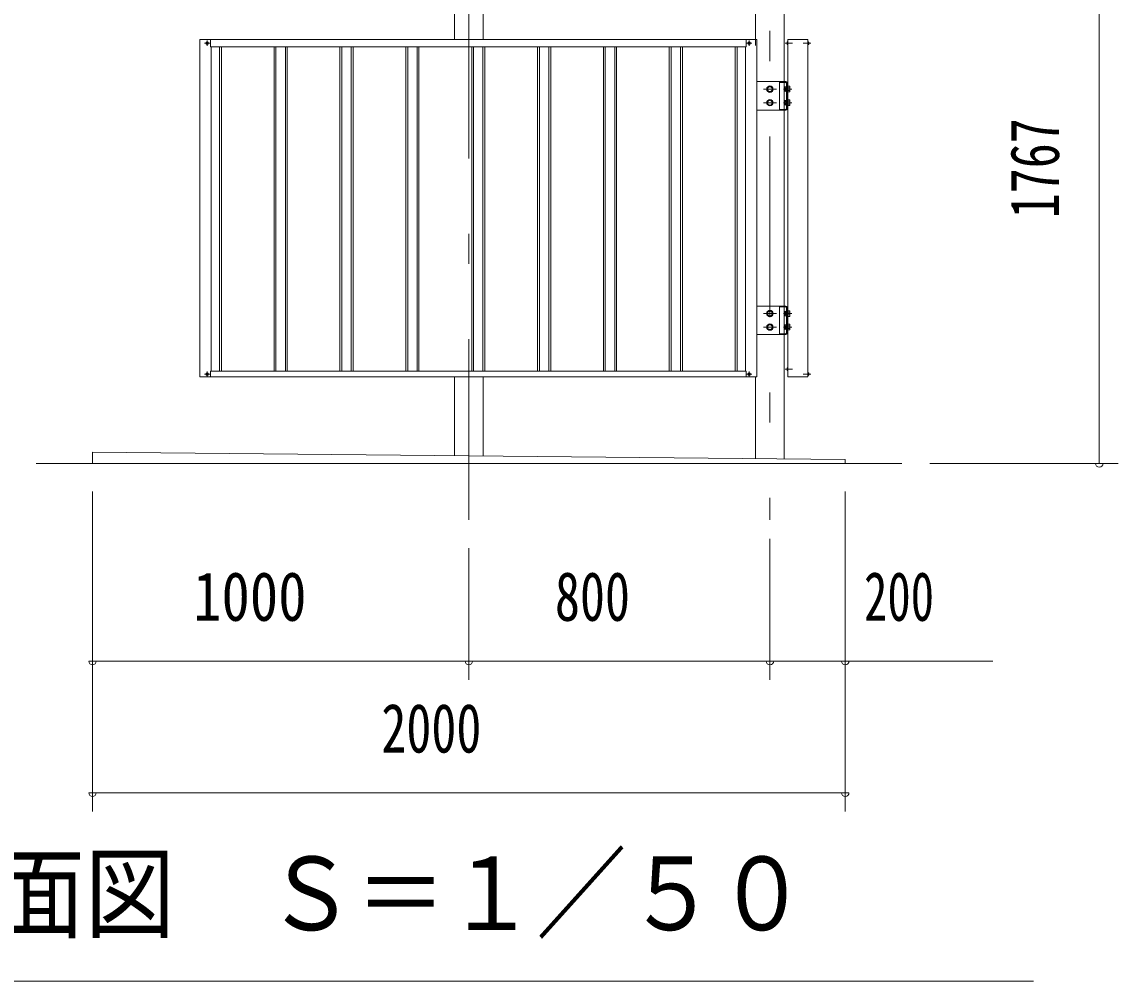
# Model space of a CAD drawing. Units: millimetres, scale not verified. Extents: x -23352 to 23352, y -10500 to 10500.
# Drawn here: x 6063 to 8976, y 420 to 2967 of the extents above; entities that cross this region are included whole.
import ezdxf
from ezdxf.enums import TextEntityAlignment as Align

# ---------------------------------------------------------------- set-up
doc = ezdxf.new("R2010")
doc.units = ezdxf.units.MM
doc.header["$LTSCALE"] = 40
doc.linetypes.add('USER3', pattern=[24, 12, -5, 2, -5])
for name, color, linetype, lineweight in [('0-2_1-0BOLD', 7, 'Continuous', 18), ('0-3_1-2CENTER', 3, 'USER3', 18), ('0-4_1-4THIN', 4, 'Continuous', 18), ('0-5_1-5DIM', 3, 'Continuous', 18)]:
    doc.layers.add(name, color=color, linetype=linetype, lineweight=lineweight)
doc.styles.add('ＭＳ ゴシック', font='')
doc.styles.get('ＭＳ ゴシック').set_extended_font_data('MS Gothic')

msp = doc.modelspace()

# ---------------------------------------------------------------- linework, layer by layer
at = {"layer": '0-2_1-0BOLD'}
for p, q in [((8012.57, 3590.64), (8012.57, 2904.67)), ((8088.87, 3569.41), (8088.87, 1806.29)), ((7288.87, 2920.67), (7288.87, 3294.67)), ((7212.57, 3186.52), (7212.57, 2920.67)), ((6535.72, 2920.67), (6535.72, 2024.67)), ((8015.72, 2920.67), (6535.72, 2920.67)), ((6564.12, 2900.67), (6564.12, 2920.67)), ((7987.32, 2900.67), (7987.32, 2920.67)), ((8015.72, 2920.67), (8015.72, 2024.67)), ((8098.37, 2914.17), (8097.25, 2914.07)), ((8098.37, 2920.67), (8151.37, 2920.67)), ((8098.37, 2797.17), (8098.37, 2920.67)), ((8151.37, 2914.17), (8152.49, 2914.07)), ((6555.05, 2910.88), (6554.46, 2911.49)), ((6555.05, 2910.46), (6554.46, 2909.85)), ((6555.51, 2911.34), (6554.9, 2911.93)), ((6555.51, 2910.01), (6554.9, 2909.42)), ((6555.93, 2911.34), (6556.54, 2911.93)), ((6555.93, 2910.01), (6556.54, 2909.42)), ((6556.39, 2910.88), (6556.98, 2911.49)), ((6556.39, 2910.46), (6556.98, 2909.85)), ((7987.32, 2900.67), (6564.12, 2900.67)), ((6565.72, 2900.67), (6565.72, 2039.67)), ((7985.72, 2900.67), (7985.72, 2039.67)), ((7995.05, 2910.88), (7994.46, 2911.49)), ((7995.05, 2910.46), (7994.46, 2909.85)), ((7995.51, 2911.34), (7994.9, 2911.93)), ((7995.51, 2910.01), (7994.9, 2909.42)), ((7995.93, 2911.34), (7996.54, 2911.93)), ((7995.93, 2910.01), (7996.54, 2909.42)), ((7996.39, 2910.88), (7996.98, 2911.49)), ((7996.39, 2910.46), (7996.98, 2909.85)), ((8098.37, 2907.17), (8097.25, 2907.27)), ((8098.08, 2907.17), (8098.37, 2907.17)), ((8151.37, 2907.17), (8152.49, 2907.27)), ((8151.66, 2907.17), (8151.37, 2907.17)), ((8075.72, 2808.67), (8015.72, 2808.67)), ((8044.22, 2792.42), (8050.72, 2796.18)), ((8050.72, 2796.18), (8057.22, 2792.42)), ((8075.72, 2808.67), (8075.72, 2732.67)), ((8092.87, 2808.67), (8076.87, 2808.67)), ((8076.87, 2806.37), (8076.87, 2808.67)), ((8092.87, 2806.37), (8076.87, 2806.37)), ((8094.57, 2804.67), (8094.57, 2736.67)), ((8096.87, 2804.67), (8096.87, 2736.67)), ((8098.47, 2797.17), (8096.87, 2797.17)), ((8098.47, 2780.17), (8098.47, 2797.17)), ((8103.27, 2796.18), (8098.47, 2796.18)), ((8103.97, 2794.97), (8103.27, 2796.18)), ((8057.22, 2792.42), (8057.22, 2784.92)), ((8088.97, 2793.57), (8089.48, 2794.45)), ((8088.97, 2783.77), (8088.97, 2793.57)), ((8089.48, 2794.45), (8092.97, 2794.45)), ((8089.48, 2791.56), (8092.97, 2791.56)), ((8089.48, 2785.79), (8092.97, 2785.79)), ((8092.97, 2782.42), (8094.57, 2782.42)), ((8098.47, 2780.17), (8096.87, 2780.17)), ((8098.37, 2761.17), (8098.37, 2780.17)), ((8103.27, 2792.42), (8098.47, 2792.42)), ((8103.27, 2784.92), (8098.47, 2784.92)), ((8103.27, 2781.17), (8098.47, 2781.17)), ((8103.97, 2782.37), (8103.27, 2781.17)), ((8103.97, 2782.37), (8103.97, 2794.97)), ((8044.22, 2756.42), (8050.72, 2760.18)), ((8050.72, 2760.18), (8057.22, 2756.42)), ((8057.22, 2756.42), (8057.22, 2748.92)), ((8088.97, 2757.57), (8088.97, 2747.77)), ((8088.97, 2747.77), (8089.48, 2746.9)), ((8089.48, 2755.56), (8092.97, 2755.56)), ((8089.48, 2749.78), (8092.97, 2749.78)), ((8089.48, 2746.9), (8092.97, 2746.9)), ((8092.97, 2758.92), (8094.57, 2758.92)), ((8098.47, 2761.17), (8096.87, 2761.17)), ((8098.47, 2744.17), (8096.87, 2744.17)), ((8098.37, 2024.67), (8098.37, 2744.17)), ((8098.47, 2744.17), (8098.47, 2761.17)), ((8103.27, 2760.18), (8098.47, 2760.18)), ((8103.27, 2756.42), (8098.47, 2756.42)), ((8103.27, 2748.92), (8098.47, 2748.92)), ((8103.27, 2745.17), (8098.47, 2745.17)), ((8103.97, 2758.97), (8103.27, 2760.18)), ((8103.97, 2746.37), (8103.27, 2745.17)), ((8103.97, 2746.37), (8103.97, 2758.97)), ((8075.72, 2732.67), (8015.72, 2732.67)), ((8076.87, 2732.67), (8076.87, 2734.97)), ((8092.87, 2734.97), (8076.87, 2734.97)), ((8092.87, 2732.67), (8076.87, 2732.67)), ((8075.72, 2212.67), (8015.72, 2212.67)), ((8044.22, 2196.42), (8050.72, 2200.18)), ((8050.72, 2200.18), (8057.22, 2196.42)), ((8057.22, 2196.42), (8057.22, 2188.92)), ((8075.72, 2212.67), (8075.72, 2136.67)), ((8092.87, 2212.67), (8076.87, 2212.67)), ((8076.87, 2210.37), (8076.87, 2212.67)), ((8092.87, 2210.37), (8076.87, 2210.37)), ((8088.97, 2197.57), (8089.48, 2198.45)), ((8088.97, 2187.77), (8088.97, 2197.57)), ((8089.48, 2198.45), (8092.97, 2198.45)), ((8089.48, 2195.56), (8092.97, 2195.56)), ((8089.48, 2189.79), (8092.97, 2189.79)), ((8092.97, 2186.42), (8094.57, 2186.42)), ((8094.57, 2208.67), (8094.57, 2140.67)), ((8096.87, 2208.67), (8096.87, 2140.67)), ((8098.47, 2201.17), (8096.87, 2201.17)), ((8098.47, 2184.17), (8098.47, 2201.17)), ((8103.27, 2200.18), (8098.47, 2200.18)), ((8103.27, 2196.42), (8098.47, 2196.42)), ((8103.27, 2188.92), (8098.47, 2188.92)), ((8103.27, 2185.17), (8098.47, 2185.17)), ((8103.97, 2198.97), (8103.27, 2200.18)), ((8103.97, 2186.37), (8103.27, 2185.17)), ((8103.97, 2186.37), (8103.97, 2198.97)), ((8044.22, 2160.42), (8050.72, 2164.18)), ((8050.72, 2164.18), (8057.22, 2160.42)), ((8057.22, 2160.42), (8057.22, 2152.92)), ((8088.97, 2161.57), (8088.97, 2151.77)), ((8089.48, 2159.56), (8092.97, 2159.56)), ((8092.97, 2162.92), (8094.57, 2162.92)), ((8098.47, 2184.17), (8096.87, 2184.17)), ((8098.47, 2165.17), (8096.87, 2165.17)), ((8098.47, 2148.17), (8098.47, 2165.17)), ((8103.27, 2164.18), (8098.47, 2164.18)), ((8103.27, 2160.42), (8098.47, 2160.42)), ((8103.97, 2162.97), (8103.27, 2164.18)), ((8103.97, 2150.37), (8103.97, 2162.97)), ((8075.72, 2136.67), (8015.72, 2136.67)), ((8076.87, 2136.67), (8076.87, 2138.97)), ((8092.87, 2138.97), (8076.87, 2138.97)), ((8092.87, 2136.67), (8076.87, 2136.67)), ((8088.97, 2151.77), (8089.48, 2150.9)), ((8089.48, 2153.78), (8092.97, 2153.78)), ((8089.48, 2150.9), (8092.97, 2150.9)), ((8098.47, 2148.17), (8096.87, 2148.17)), ((8103.27, 2152.92), (8098.47, 2152.92)), ((8103.27, 2149.17), (8098.47, 2149.17)), ((8103.97, 2150.37), (8103.27, 2149.17)), ((7987.32, 2039.67), (7987.32, 2024.67)), ((8098.37, 2048.17), (8097.25, 2048.07)), ((8098.37, 2041.17), (8097.25, 2041.27)), ((8098.08, 2041.17), (8098.37, 2041.17)), ((8015.72, 2024.67), (6535.72, 2024.67)), ((6555.05, 2031.88), (6554.46, 2032.49)), ((6555.05, 2031.46), (6554.46, 2030.85)), ((6555.51, 2032.34), (6554.9, 2032.93)), ((6555.51, 2031.01), (6554.9, 2030.42)), ((6555.93, 2032.34), (6556.54, 2032.93)), ((6555.93, 2031.01), (6556.54, 2030.42)), ((6556.39, 2031.88), (6556.98, 2032.49)), ((6556.39, 2031.46), (6556.98, 2030.85)), ((7212.57, 2024.67), (7212.57, 1815.05)), ((7288.87, 1814.29), (7288.87, 2024.67)), ((7995.05, 2031.88), (7994.46, 2032.49)), ((7995.05, 2031.46), (7994.46, 2030.85)), ((7995.51, 2032.34), (7994.9, 2032.93)), ((7995.51, 2031.01), (7994.9, 2030.42)), ((7995.93, 2032.34), (7996.54, 2032.93)), ((7995.93, 2031.01), (7996.54, 2030.42)), ((7996.39, 2031.88), (7996.98, 2032.49)), ((7996.39, 2031.46), (7996.98, 2030.85)), ((8012.57, 2024.67), (8012.57, 1807.05)), ((8151.37, 2035.17), (8152.49, 2035.07)), ((8151.37, 2028.17), (8152.49, 2028.27)), ((8151.66, 2028.17), (8151.37, 2028.17)), ((6100.72, 1794.67), (8400.72, 1794.67)), ((8250.72, 1794.67), (8250.72, 1804.67))]:
    msp.add_line(p, q, dxfattribs=at)
for points in [[(8151.37, 2920.67), (8151.37, 2024.67), (8098.37, 2024.67)], [(8044.22, 2792.42), (8044.22, 2784.92), (8050.72, 2781.17), (8057.22, 2784.92)], [(8088.97, 2783.77), (8089.48, 2782.9), (8092.97, 2782.9)], [(8092.97, 2782.42), (8092.97, 2794.92), (8094.57, 2794.92)], [(8044.22, 2756.42), (8044.22, 2748.92), (8050.72, 2745.17), (8057.22, 2748.92)], [(8088.97, 2757.57), (8089.48, 2758.45), (8092.97, 2758.45)], [(8092.97, 2758.92), (8092.97, 2746.42), (8094.57, 2746.42)], [(8044.22, 2196.42), (8044.22, 2188.92), (8050.72, 2185.17), (8057.22, 2188.92)], [(8088.97, 2187.77), (8089.48, 2186.9), (8092.97, 2186.9)], [(8092.97, 2186.42), (8092.97, 2198.92), (8094.57, 2198.92)], [(8044.22, 2160.42), (8044.22, 2152.92), (8050.72, 2149.17), (8057.22, 2152.92)], [(8088.97, 2161.57), (8089.48, 2162.45), (8092.97, 2162.45)], [(8092.97, 2162.92), (8092.97, 2150.42), (8094.57, 2150.42)], [(7987.32, 2039.67), (6564.12, 2039.67), (6564.12, 2024.67)], [(8250.72, 1804.67), (6250.72, 1824.67), (6250.72, 1794.67)]]:
    msp.add_lwpolyline(points, dxfattribs=at)
for centre, radius in [((6555.72, 2910.67), 3.54), ((7995.72, 2910.67), 3.54), ((8050.72, 2788.67), 8.5), ((8050.72, 2788.67), 6.3), ((8050.72, 2752.67), 8.5), ((8050.72, 2752.67), 6.3), ((8050.72, 2192.67), 8.5), ((8050.72, 2192.67), 6.3), ((8050.72, 2156.67), 8.5), ((8050.72, 2156.67), 6.3), ((6555.72, 2031.67), 3.54), ((7995.72, 2031.67), 3.54)]:
    msp.add_circle(centre, radius, dxfattribs=at)
for centre, radius, start, end in [((8104.77, 2910.67), 9, 164.11915, 195.88085), ((8097.36, 2912.78), 1.3, 95, 164.11915), ((8152.38, 2912.78), 1.3, 15.88085, 85), ((8144.97, 2910.67), 9, 344.11915, 15.88085), ((6555.72, 2910.67), 1.5, 123.11206, 146.88794), ((6555.72, 2910.67), 1.5, 213.11206, 236.88794), ((6554.84, 2910.67), 0.3, 315.99959, 44.00041), ((6555.72, 2911.55), 0.3, 225.99959, 314.00041), ((6555.72, 2909.79), 0.3, 45.99959, 134.00041), ((6556.6, 2910.67), 0.3, 135.99959, 224.00041), ((6555.72, 2910.67), 1.5, 33.11206, 56.88794), ((6555.72, 2910.67), 1.5, 303.11206, 326.88794), ((7995.72, 2910.67), 1.5, 123.11206, 146.88794), ((7995.72, 2910.67), 1.5, 213.11206, 236.88794), ((7994.84, 2910.67), 0.3, 315.99959, 44.00041), ((7995.72, 2911.55), 0.3, 225.99959, 314.00041), ((7995.72, 2909.79), 0.3, 45.99959, 134.00041), ((7996.6, 2910.67), 0.3, 135.99959, 224.00041), ((7995.72, 2910.67), 1.5, 33.11206, 56.88794), ((7995.72, 2910.67), 1.5, 303.11206, 326.88794), ((8097.36, 2908.56), 1.3, 195.88085, 265), ((8152.38, 2908.56), 1.3, 275, 344.11915), ((8092.87, 2804.67), 4, 0, 90), ((8092.87, 2804.67), 1.7, 0, 90), ((8091.29, 2793), 2.32, 180, 218.54623), ((8097.48, 2788.67), 8.51, 160.17089, 199.83133), ((8091.29, 2784.34), 2.32, 141.46857, 180), ((8101.09, 2794.3), 2.88, 319.27318, 360), ((8093.51, 2788.67), 10.46, 338.97459, 21.02541), ((8101.09, 2783.04), 2.88, 0, 40.72682), ((8091.29, 2757), 2.32, 180, 218.53143), ((8097.48, 2752.67), 8.51, 160.16867, 199.82911), ((8091.29, 2748.34), 2.32, 141.45377, 180), ((8101.09, 2758.3), 2.88, 319.27318, 360), ((8093.51, 2752.67), 10.46, 338.97459, 21.02541), ((8101.09, 2747.04), 2.88, 0, 40.72682), ((8092.87, 2736.67), 4, 270, 0), ((8092.87, 2736.67), 1.7, 270, 0), ((8091.29, 2197), 2.32, 180, 218.54623), ((8097.48, 2192.67), 8.51, 160.17089, 199.83133), ((8091.29, 2188.34), 2.32, 141.46857, 180), ((8092.87, 2208.67), 4, 0, 90), ((8092.87, 2208.67), 1.7, 0, 90), ((8101.09, 2198.3), 2.88, 319.27318, 360), ((8093.51, 2192.67), 10.46, 338.97459, 21.02541), ((8101.09, 2187.04), 2.88, 0, 40.72682), ((8091.29, 2161), 2.32, 180, 218.53143), ((8097.48, 2156.67), 8.51, 160.16867, 199.82911), ((8101.09, 2162.3), 2.88, 319.27318, 360), ((8093.51, 2156.67), 10.46, 338.97459, 21.02541), ((8091.29, 2152.34), 2.32, 141.45377, 180), ((8092.87, 2140.67), 4, 270, 0), ((8092.87, 2140.67), 1.7, 270, 0), ((8101.09, 2151.04), 2.88, 0, 40.72682), ((8104.77, 2044.67), 9, 164.11915, 195.88085), ((8097.36, 2046.78), 1.3, 95, 164.11915), ((8097.36, 2042.56), 1.3, 195.88085, 265), ((6555.72, 2031.67), 1.5, 123.11206, 146.88794), ((6555.72, 2031.67), 1.5, 213.11206, 236.88794), ((6554.84, 2031.67), 0.3, 315.99959, 44.00041), ((6555.72, 2032.55), 0.3, 225.99959, 314.00041), ((6555.72, 2030.79), 0.3, 45.99959, 134.00041), ((6556.6, 2031.67), 0.3, 135.99959, 224.00041), ((6555.72, 2031.67), 1.5, 33.11206, 56.88794), ((6555.72, 2031.67), 1.5, 303.11206, 326.88794), ((7995.72, 2031.67), 1.5, 123.11206, 146.88794), ((7995.72, 2031.67), 1.5, 213.11206, 236.88794), ((7994.84, 2031.67), 0.3, 315.99959, 44.00041), ((7995.72, 2032.55), 0.3, 225.99959, 314.00041), ((7995.72, 2030.79), 0.3, 45.99959, 134.00041), ((7996.6, 2031.67), 0.3, 135.99959, 224.00041), ((7995.72, 2031.67), 1.5, 33.11206, 56.88794), ((7995.72, 2031.67), 1.5, 303.11206, 326.88794), ((8152.38, 2033.78), 1.3, 15.88085, 85), ((8152.38, 2029.56), 1.3, 275, 344.11915), ((8144.97, 2031.67), 9, 344.11915, 15.88085)]:
    msp.add_arc(centre, radius, start, end, dxfattribs=at)
at = {"layer": '0-3_1-2CENTER'}
for p, q in [((7250.72, 1644.67), (7250.72, 3957.67)), ((8050.72, 3623.19), (8050.72, 1644.67)), ((6555.72, 2917.75), (6555.72, 2903.59)), ((7995.72, 2917.75), (7995.72, 2903.59)), ((6548.64, 2910.67), (6562.8, 2910.67)), ((7988.64, 2910.67), (8002.8, 2910.67)), ((8090.77, 2910.67), (8110.37, 2910.67)), ((8158.97, 2910.67), (8139.37, 2910.67)), ((8067.72, 2788.67), (8033.72, 2788.67)), ((8086.71, 2788.67), (8108.88, 2788.67)), ((8067.72, 2752.67), (8033.72, 2752.67)), ((8086.71, 2752.67), (8108.88, 2752.67)), ((8067.72, 2192.67), (8033.72, 2192.67)), ((8086.71, 2192.67), (8108.88, 2192.67)), ((8067.72, 2156.67), (8033.72, 2156.67)), ((8086.71, 2156.67), (8108.88, 2156.67)), ((6555.72, 2038.75), (6555.72, 2024.59)), ((7995.72, 2038.75), (7995.72, 2024.59)), ((8090.77, 2044.67), (8110.37, 2044.67)), ((6548.64, 2031.67), (6562.8, 2031.67)), ((7988.64, 2031.67), (8002.8, 2031.67)), ((8158.97, 2031.67), (8139.37, 2031.67))]:
    msp.add_line(p, q, dxfattribs=at)
at = {"layer": '0-4_1-4THIN'}
for p, q in [((6588.22, 2900.67), (6588.22, 2039.67)), ((6593.22, 2900.67), (6593.22, 2039.67)), ((6733.22, 2900.67), (6733.22, 2039.67)), ((6738.22, 2900.67), (6738.22, 2039.67)), ((6763.22, 2900.67), (6763.22, 2039.67)), ((6768.22, 2900.67), (6768.22, 2039.67)), ((6908.22, 2900.67), (6908.22, 2039.67)), ((6913.22, 2900.67), (6913.22, 2039.67)), ((6938.22, 2900.67), (6938.22, 2039.67)), ((6943.22, 2900.67), (6943.22, 2039.67)), ((7083.22, 2900.67), (7083.22, 2039.67)), ((7088.22, 2900.67), (7088.22, 2039.67)), ((7113.22, 2900.67), (7113.22, 2039.67)), ((7118.22, 2900.67), (7118.22, 2039.67)), ((7258.22, 2900.67), (7258.22, 2039.67)), ((7263.22, 2900.67), (7263.22, 2039.67)), ((7288.22, 2900.67), (7288.22, 2039.67)), ((7293.22, 2900.67), (7293.22, 2039.67)), ((7433.22, 2900.67), (7433.22, 2039.67)), ((7438.22, 2900.67), (7438.22, 2039.67)), ((7463.22, 2900.67), (7463.22, 2039.67)), ((7468.22, 2900.67), (7468.22, 2039.67)), ((7608.22, 2900.67), (7608.22, 2039.67)), ((7613.22, 2900.67), (7613.22, 2039.67)), ((7638.22, 2900.67), (7638.22, 2039.67)), ((7643.22, 2900.67), (7643.22, 2039.67)), ((7783.22, 2900.67), (7783.22, 2039.67)), ((7788.22, 2900.67), (7788.22, 2039.67)), ((7813.22, 2900.67), (7813.22, 2039.67)), ((7818.22, 2900.67), (7818.22, 2039.67)), ((7958.22, 2900.67), (7958.22, 2039.67)), ((7963.22, 2900.67), (7963.22, 2039.67))]:
    msp.add_line(p, q, dxfattribs=at)
at = {"layer": '0-5_1-5DIM'}
for p, q in [((8925.71, 1794.67), (8925.71, 3561.67)), ((8975.72, 1794.67), (8475.72, 1794.67)), ((8935.71, 1794.67), (8915.71, 1794.67)), ((6250.72, 1719.67), (6250.72, 869.67)), ((8250.72, 869.67), (8250.72, 1719.67)), ((8050.72, 1219.67), (8050.72, 1594.67)), ((7250.72, 1219.67), (7250.72, 1569.67)), ((6260.72, 1269.67), (6240.72, 1269.67)), ((8643.22, 1269.67), (6250.72, 1269.67)), ((7260.72, 1269.67), (7240.72, 1269.67)), ((7250.72, 1269.67), (8050.72, 1269.67)), ((8060.72, 1269.67), (8040.72, 1269.67)), ((8050.72, 1269.67), (8250.72, 1269.67)), ((8260.72, 1269.67), (8240.72, 1269.67)), ((6260.72, 919.67), (6240.72, 919.67)), ((6250.72, 919.67), (8250.72, 919.67)), ((8260.72, 919.67), (8240.72, 919.67)), ((8750.72, 419.67), (5750.72, 419.67))]:
    msp.add_line(p, q, dxfattribs=at)
for centre in [(8925.71, 1794.67), (6250.72, 1269.67), (7250.72, 1269.67), (8050.72, 1269.67), (8250.72, 1269.67), (6250.72, 919.67), (8250.72, 919.67)]:
    msp.add_arc(centre, 10, 180, 0, dxfattribs=at)

# ---------------------------------------------------------------- texts
at = {"layer": '0-5_1-5DIM', "color": 7, "style": 'ＭＳ ゴシック', "width": 0.75}
msp.add_text('1767', height=130.2, rotation=90, dxfattribs=at).set_placement((8857.95, 2445.67), align=Align.BOTTOM_LEFT)
at = {"layer": '0-5_1-5DIM', "color": 7, "style": 'ＭＳ ゴシック'}
for s, height, width, p in [('1000', 130.2, 0.85, (6518.23, 1337.43)), ('800', 130.2, 0.75, (7479.47, 1337.43)), ('200', 130.2, 0.7, (8300.72, 1337.43)), ('2000', 130.2, 0.75, (7018.22, 987.44)), ('側面図\u3000Ｓ＝１／５０', 195.4, 0.9, (5750.72, 496.32))]:
    msp.add_text(s, height=height, dxfattribs=dict(at, width=width)).set_placement(p, align=Align.BOTTOM_LEFT)

doc.saveas('drawing.dxf')
